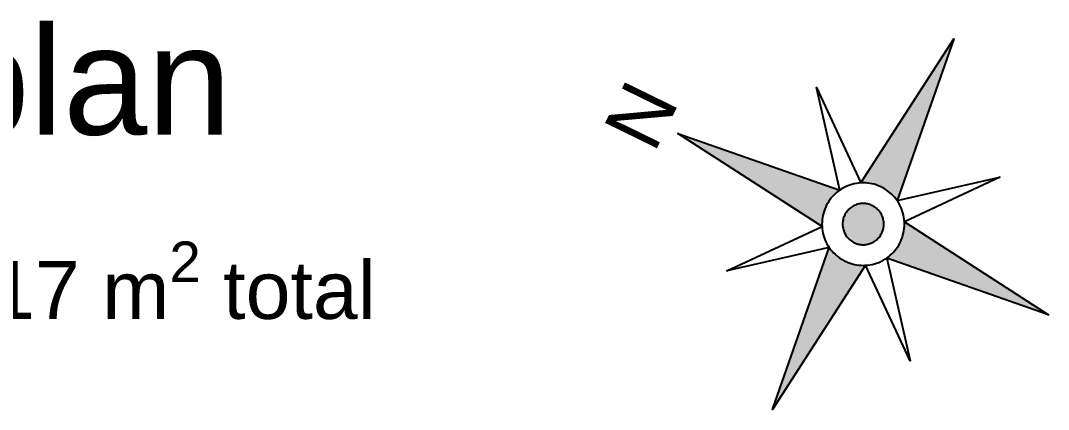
# Model space of a CAD drawing. Header units: metres. Extents: x -2.24 to 2.16, y -4.11 to 3.84.
# Drawn here: x 0.161 to 2.155, y 3.081 to 3.835 of the extents above; entities that cross this region are included whole.
import ezdxf

# ---------------------------------------------------------------- set-up
doc = ezdxf.new("R2010")
doc.units = ezdxf.units.M
doc.header["$MEASUREMENT"] = 0
doc.layers.add('Poly-Compass', color=255, linetype='Continuous')
doc.layers.add('Poly-Header', color=255, linetype='Continuous')
doc.styles.get("Standard").update_dxf_attribs({"font": 'arial.ttf'})

msp = doc.modelspace()

# ---------------------------------------------------------------- hatches: boundary and pattern name
at = {"layer": 'Poly-Compass'}
h = msp.add_hatch(color=255, dxfattribs=at)
h.dxf.hatch_style = 1
h.paths.add_polyline_path([(1.861613, 3.48605), (1.859073, 3.489517), (1.85635, 3.492843), (1.853453, 3.496019), (1.850389, 3.499033), (1.847167, 3.501879), (1.843797, 3.504548), (1.840289, 3.507032), (1.836653, 3.509324), (1.832898, 3.511417), (1.829037, 3.513306), (1.82508, 3.514984), (1.821038, 3.516448), (1.816924, 3.517692), (1.812748, 3.518714), (1.808524, 3.519509), (1.804263, 3.520077), (1.799978, 3.520415), (1.795681, 3.520522), (1.791384, 3.520399), (1.971576, 3.799847)])
h = msp.add_hatch(color=255, dxfattribs=at)
h.dxf.hatch_style = 1
h.paths.add_polyline_path([(1.750304, 3.506305), (1.746837, 3.503764), (1.74351, 3.501041), (1.740335, 3.498144), (1.737321, 3.49508), (1.734475, 3.491858), (1.731806, 3.488489), (1.729322, 3.48498), (1.72703, 3.481344), (1.724937, 3.47759), (1.723048, 3.473728), (1.72137, 3.469771), (1.719906, 3.465729), (1.718662, 3.461615), (1.71764, 3.457439), (1.716845, 3.453215), (1.716277, 3.448954), (1.715939, 3.444669), (1.715831, 3.440372), (1.715955, 3.436075), (1.436507, 3.616267)])
h = msp.add_hatch(color=255, dxfattribs=at)
h.dxf.hatch_style = 1
h.paths.add_polyline_path([(1.828722, 3.463286), (1.827452, 3.46502), (1.826091, 3.466683), (1.824642, 3.468271), (1.82311, 3.469778), (1.821499, 3.471201), (1.819814, 3.472535), (1.81806, 3.473777), (1.816242, 3.474923), (1.814365, 3.47597), (1.812434, 3.476914), (1.810456, 3.477753), (1.808435, 3.478485), (1.806377, 3.479107), (1.80429, 3.479618), (1.802178, 3.480016), (1.800047, 3.4803), (1.797905, 3.480469), (1.795756, 3.480523), (1.793608, 3.480461), (1.793608, 3.480461), (1.791416, 3.480278), (1.789239, 3.479976), (1.787081, 3.479554), (1.784949, 3.479014), (1.78285, 3.478358), (1.780791, 3.477587), (1.778777, 3.476705), (1.776814, 3.475713), (1.77491, 3.474615), (1.773068, 3.473414), (1.773068, 3.473414), (1.771334, 3.472143), (1.769671, 3.470782), (1.768083, 3.469333), (1.766576, 3.467801), (1.765153, 3.46619), (1.763819, 3.464506), (1.762577, 3.462752), (1.761431, 3.460933), (1.760384, 3.459056), (1.75944, 3.457125), (1.758601, 3.455147), (1.757869, 3.453126), (1.757247, 3.451069), (1.756736, 3.448981), (1.756338, 3.446869), (1.756054, 3.444738), (1.755885, 3.442596), (1.755831, 3.440447), (1.755893, 3.438299), (1.755893, 3.438299), (1.756076, 3.436108), (1.756378, 3.43393), (1.7568, 3.431772), (1.75734, 3.42964), (1.757996, 3.427542), (1.758767, 3.425482), (1.759649, 3.423468), (1.760641, 3.421506), (1.761739, 3.419601), (1.76294, 3.417759), (1.76294, 3.417759), (1.76421, 3.416025), (1.765572, 3.414362), (1.767021, 3.412775), (1.768553, 3.411267), (1.770163, 3.409844), (1.771848, 3.40851), (1.773602, 3.407268), (1.775421, 3.406122), (1.777298, 3.405075), (1.779229, 3.404131), (1.781207, 3.403292), (1.783228, 3.40256), (1.785285, 3.401938), (1.787373, 3.401427), (1.789485, 3.401029), (1.791615, 3.400745), (1.793758, 3.400576), (1.795907, 3.400523), (1.798055, 3.400584), (1.798055, 3.400584), (1.800246, 3.400767), (1.802424, 3.40107), (1.804582, 3.401492), (1.806714, 3.402031), (1.808812, 3.402688), (1.810872, 3.403458), (1.812886, 3.40434), (1.814848, 3.405332), (1.816753, 3.40643), (1.818595, 3.407632), (1.818595, 3.407632), (1.820329, 3.408902), (1.821992, 3.410263), (1.823579, 3.411712), (1.825087, 3.413244), (1.82651, 3.414855), (1.827844, 3.41654), (1.829086, 3.418294), (1.830232, 3.420112), (1.831279, 3.421989), (1.832223, 3.42392), (1.833062, 3.425898), (1.833794, 3.427919), (1.834416, 3.429977), (1.834927, 3.432064), (1.835325, 3.434176), (1.835609, 3.436307), (1.835778, 3.438449), (1.835831, 3.440598), (1.835769, 3.442746), (1.835769, 3.442746), (1.835587, 3.444938), (1.835284, 3.447115), (1.834862, 3.449273), (1.834323, 3.451405), (1.833666, 3.453504), (1.832896, 3.455563), (1.832013, 3.457577), (1.831022, 3.459539), (1.829924, 3.461444), (1.828722, 3.463286)])
h = msp.add_hatch(color=255, dxfattribs=at)
h.dxf.hatch_style = 1
h.paths.add_polyline_path([(1.841359, 3.374741), (1.844826, 3.377281), (1.848152, 3.380004), (1.851327, 3.382901), (1.854342, 3.385965), (1.857188, 3.389187), (1.859857, 3.392557), (1.862341, 3.396065), (1.864633, 3.399701), (1.866726, 3.403456), (1.868615, 3.407317), (1.870293, 3.411274), (1.871756, 3.415316), (1.873001, 3.41943), (1.874022, 3.423606), (1.874818, 3.42783), (1.875386, 3.432091), (1.875724, 3.436376), (1.875831, 3.440673), (1.875708, 3.44497), (2.155155, 3.264778)])
h = msp.add_hatch(color=255, dxfattribs=at)
h.dxf.hatch_style = 1
h.paths.add_polyline_path([(1.730049, 3.394995), (1.73259, 3.391528), (1.735313, 3.388202), (1.73821, 3.385027), (1.741274, 3.382012), (1.744496, 3.379166), (1.747865, 3.376497), (1.751373, 3.374013), (1.75501, 3.371721), (1.758764, 3.369628), (1.762626, 3.367739), (1.766583, 3.366061), (1.770625, 3.364597), (1.774739, 3.363353), (1.778915, 3.362332), (1.783139, 3.361536), (1.7874, 3.360968), (1.791685, 3.36063), (1.795982, 3.360523), (1.800279, 3.360646), (1.620086, 3.081199)])

# ---------------------------------------------------------------- linework, layer by layer
at = {"layer": 'Poly-Compass', "color": 255}
for points in [[(1.861613, 3.48605), (1.859073, 3.489517), (1.85635, 3.492843), (1.853453, 3.496019), (1.850389, 3.499033), (1.847167, 3.501879), (1.843797, 3.504548), (1.840289, 3.507032), (1.836653, 3.509324), (1.832898, 3.511417), (1.829037, 3.513306), (1.82508, 3.514984), (1.821038, 3.516448), (1.816924, 3.517692), (1.812748, 3.518714), (1.808524, 3.519509), (1.804263, 3.520077), (1.799978, 3.520415), (1.795681, 3.520522), (1.791384, 3.520399), (1.971576, 3.799847), (1.861613, 3.48605)], [(1.791384, 3.520399), (1.787002, 3.520034), (1.782646, 3.519428), (1.77833, 3.518585), (1.774067, 3.517505), (1.769869, 3.516193), (1.76575, 3.514652), (1.761723, 3.512887), (1.757798, 3.510903), (1.753988, 3.508707), (1.750304, 3.506305), (1.704964, 3.705368), (1.791384, 3.520399)], [(1.750304, 3.506305), (1.746837, 3.503764), (1.74351, 3.501041), (1.740335, 3.498144), (1.737321, 3.49508), (1.734475, 3.491858), (1.731806, 3.488489), (1.729322, 3.48498), (1.72703, 3.481344), (1.724937, 3.47759), (1.723048, 3.473728), (1.72137, 3.469771), (1.719906, 3.465729), (1.718662, 3.461615), (1.71764, 3.457439), (1.716845, 3.453215), (1.716277, 3.448954), (1.715939, 3.444669), (1.715831, 3.440372), (1.715955, 3.436075), (1.436507, 3.616267), (1.750304, 3.506305)], [(1.875708, 3.44497), (1.875343, 3.449352), (1.874737, 3.453708), (1.873893, 3.458024), (1.872814, 3.462287), (1.871502, 3.466485), (1.869961, 3.470603), (1.868196, 3.474631), (1.866212, 3.478556), (1.864016, 3.482366), (1.861613, 3.48605), (2.060677, 3.53139), (1.875708, 3.44497)], [(1.861613, 3.48605), (1.859073, 3.489517), (1.85635, 3.492843), (1.853453, 3.496019), (1.850389, 3.499033), (1.847167, 3.501879), (1.843797, 3.504548), (1.840289, 3.507032), (1.836653, 3.509324), (1.832898, 3.511417), (1.829037, 3.513306), (1.82508, 3.514984), (1.821038, 3.516448), (1.816924, 3.517692), (1.812748, 3.518714), (1.808524, 3.519509), (1.804263, 3.520077), (1.799978, 3.520415), (1.795681, 3.520522), (1.791384, 3.520399), (1.791384, 3.520399), (1.787002, 3.520034), (1.782646, 3.519428), (1.77833, 3.518585), (1.774067, 3.517505), (1.769869, 3.516193), (1.76575, 3.514652), (1.761723, 3.512887), (1.757798, 3.510903), (1.753988, 3.508707), (1.750304, 3.506305), (1.750304, 3.506305), (1.746837, 3.503764), (1.74351, 3.501041), (1.740335, 3.498144), (1.737321, 3.49508), (1.734475, 3.491858), (1.731806, 3.488489), (1.729322, 3.48498), (1.72703, 3.481344), (1.724937, 3.47759), (1.723048, 3.473728), (1.72137, 3.469771), (1.719906, 3.465729), (1.718662, 3.461615), (1.71764, 3.457439), (1.716845, 3.453215), (1.716277, 3.448954), (1.715939, 3.444669), (1.715831, 3.440372), (1.715955, 3.436075), (1.715955, 3.436075), (1.71632, 3.431693), (1.716925, 3.427337), (1.717769, 3.423021), (1.718849, 3.418758), (1.720161, 3.414561), (1.721702, 3.410442), (1.723467, 3.406414), (1.725451, 3.402489), (1.727647, 3.398679), (1.730049, 3.394995), (1.730049, 3.394995), (1.73259, 3.391528), (1.735313, 3.388202), (1.73821, 3.385027), (1.741274, 3.382012), (1.744496, 3.379166), (1.747865, 3.376497), (1.751373, 3.374013), (1.75501, 3.371721), (1.758764, 3.369628), (1.762626, 3.367739), (1.766583, 3.366061), (1.770625, 3.364597), (1.774739, 3.363353), (1.778915, 3.362332), (1.783139, 3.361536), (1.7874, 3.360968), (1.791685, 3.36063), (1.795982, 3.360523), (1.800279, 3.360646), (1.800279, 3.360646), (1.804661, 3.361011), (1.809017, 3.361617), (1.813333, 3.36246), (1.817596, 3.36354), (1.821793, 3.364852), (1.825912, 3.366393), (1.82994, 3.368158), (1.833865, 3.370142), (1.837675, 3.372338), (1.841359, 3.374741), (1.841359, 3.374741), (1.844826, 3.377281), (1.848152, 3.380004), (1.851327, 3.382901), (1.854342, 3.385965), (1.857188, 3.389187), (1.859857, 3.392557), (1.862341, 3.396065), (1.864633, 3.399701), (1.866726, 3.403456), (1.868615, 3.407317), (1.870293, 3.411274), (1.871756, 3.415316), (1.873001, 3.41943), (1.874022, 3.423606), (1.874818, 3.42783), (1.875386, 3.432091), (1.875724, 3.436376), (1.875831, 3.440673), (1.875708, 3.44497), (1.875708, 3.44497), (1.875343, 3.449352), (1.874737, 3.453708), (1.873893, 3.458024), (1.872814, 3.462287), (1.871502, 3.466485), (1.869961, 3.470603), (1.868196, 3.474631), (1.866212, 3.478556), (1.864016, 3.482366), (1.861613, 3.48605), (1.861613, 3.48605)], [(1.828722, 3.463286), (1.827452, 3.46502), (1.826091, 3.466683), (1.824642, 3.468271), (1.82311, 3.469778), (1.821499, 3.471201), (1.819814, 3.472535), (1.81806, 3.473777), (1.816242, 3.474923), (1.814365, 3.47597), (1.812434, 3.476914), (1.810456, 3.477753), (1.808435, 3.478485), (1.806377, 3.479107), (1.80429, 3.479618), (1.802178, 3.480016), (1.800047, 3.4803), (1.797905, 3.480469), (1.795756, 3.480523), (1.793608, 3.480461), (1.793608, 3.480461), (1.791416, 3.480278), (1.789239, 3.479976), (1.787081, 3.479554), (1.784949, 3.479014), (1.78285, 3.478358), (1.780791, 3.477587), (1.778777, 3.476705), (1.776814, 3.475713), (1.77491, 3.474615), (1.773068, 3.473414), (1.773068, 3.473414), (1.771334, 3.472143), (1.769671, 3.470782), (1.768083, 3.469333), (1.766576, 3.467801), (1.765153, 3.46619), (1.763819, 3.464506), (1.762577, 3.462752), (1.761431, 3.460933), (1.760384, 3.459056), (1.75944, 3.457125), (1.758601, 3.455147), (1.757869, 3.453126), (1.757247, 3.451069), (1.756736, 3.448981), (1.756338, 3.446869), (1.756054, 3.444738), (1.755885, 3.442596), (1.755831, 3.440447), (1.755893, 3.438299), (1.755893, 3.438299), (1.756076, 3.436108), (1.756378, 3.43393), (1.7568, 3.431772), (1.75734, 3.42964), (1.757996, 3.427542), (1.758767, 3.425482), (1.759649, 3.423468), (1.760641, 3.421506), (1.761739, 3.419601), (1.76294, 3.417759), (1.76294, 3.417759), (1.76421, 3.416025), (1.765572, 3.414362), (1.767021, 3.412775), (1.768553, 3.411267), (1.770163, 3.409844), (1.771848, 3.40851), (1.773602, 3.407268), (1.775421, 3.406122), (1.777298, 3.405075), (1.779229, 3.404131), (1.781207, 3.403292), (1.783228, 3.40256), (1.785285, 3.401938), (1.787373, 3.401427), (1.789485, 3.401029), (1.791615, 3.400745), (1.793758, 3.400576), (1.795907, 3.400523), (1.798055, 3.400584), (1.798055, 3.400584), (1.800246, 3.400767), (1.802424, 3.40107), (1.804582, 3.401492), (1.806714, 3.402031), (1.808812, 3.402688), (1.810872, 3.403458), (1.812886, 3.40434), (1.814848, 3.405332), (1.816753, 3.40643), (1.818595, 3.407632), (1.818595, 3.407632), (1.820329, 3.408902), (1.821992, 3.410263), (1.823579, 3.411712), (1.825087, 3.413244), (1.82651, 3.414855), (1.827844, 3.41654), (1.829086, 3.418294), (1.830232, 3.420112), (1.831279, 3.421989), (1.832223, 3.42392), (1.833062, 3.425898), (1.833794, 3.427919), (1.834416, 3.429977), (1.834927, 3.432064), (1.835325, 3.434176), (1.835609, 3.436307), (1.835778, 3.438449), (1.835831, 3.440598), (1.835769, 3.442746), (1.835769, 3.442746), (1.835587, 3.444938), (1.835284, 3.447115), (1.834862, 3.449273), (1.834323, 3.451405), (1.833666, 3.453504), (1.832896, 3.455563), (1.832013, 3.457577), (1.831022, 3.459539), (1.829924, 3.461444), (1.828722, 3.463286), (1.828722, 3.463286)], [(1.715955, 3.436075), (1.71632, 3.431693), (1.716925, 3.427337), (1.717769, 3.423021), (1.718849, 3.418758), (1.720161, 3.414561), (1.721702, 3.410442), (1.723467, 3.406414), (1.725451, 3.402489), (1.727647, 3.398679), (1.730049, 3.394995), (1.530986, 3.349656), (1.715955, 3.436075)], [(1.841359, 3.374741), (1.844826, 3.377281), (1.848152, 3.380004), (1.851327, 3.382901), (1.854342, 3.385965), (1.857188, 3.389187), (1.859857, 3.392557), (1.862341, 3.396065), (1.864633, 3.399701), (1.866726, 3.403456), (1.868615, 3.407317), (1.870293, 3.411274), (1.871756, 3.415316), (1.873001, 3.41943), (1.874022, 3.423606), (1.874818, 3.42783), (1.875386, 3.432091), (1.875724, 3.436376), (1.875831, 3.440673), (1.875708, 3.44497), (2.155155, 3.264778), (1.841359, 3.374741)], [(1.730049, 3.394995), (1.73259, 3.391528), (1.735313, 3.388202), (1.73821, 3.385027), (1.741274, 3.382012), (1.744496, 3.379166), (1.747865, 3.376497), (1.751373, 3.374013), (1.75501, 3.371721), (1.758764, 3.369628), (1.762626, 3.367739), (1.766583, 3.366061), (1.770625, 3.364597), (1.774739, 3.363353), (1.778915, 3.362332), (1.783139, 3.361536), (1.7874, 3.360968), (1.791685, 3.36063), (1.795982, 3.360523), (1.800279, 3.360646), (1.620086, 3.081199), (1.730049, 3.394995)], [(1.800279, 3.360646), (1.804661, 3.361011), (1.809017, 3.361617), (1.813333, 3.36246), (1.817596, 3.36354), (1.821793, 3.364852), (1.825912, 3.366393), (1.82994, 3.368158), (1.833865, 3.370142), (1.837675, 3.372338), (1.841359, 3.374741), (1.886698, 3.175677), (1.800279, 3.360646)]]:
    msp.add_lwpolyline(points, dxfattribs=at)

# ---------------------------------------------------------------- texts
at = {"layer": 'Poly-Compass', "color": 255, "insert": (1.364643, 3.651417), "char_height": 0.112, "width": 0.09184, "attachment_point": 5, "rotation": 63.936805}
msp.add_mtext('\\A1;N', dxfattribs=at)
at = {"layer": 'Poly-Header', "color": 255, "attachment_point": 5}
for s, insert, char_height, width in [('\\A1;Floorplan', (-0.041146, 3.687347), 0.21, 1.5498), ('\\A1;Approximately 17 m{\\H0.7x;\\S2^ ;} total', (-0.041146, 3.314847), 0.112, 3.58176)]:
    msp.add_mtext(s, dxfattribs=dict(at, insert=insert, char_height=char_height, width=width))

doc.saveas('drawing.dxf')
